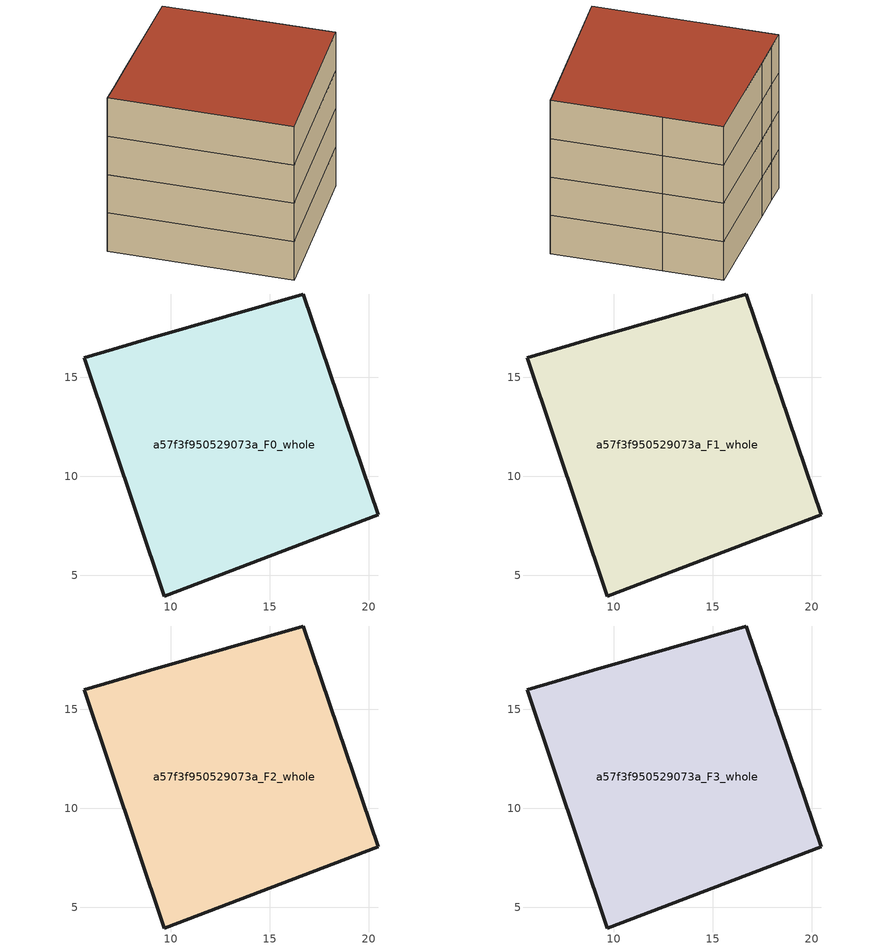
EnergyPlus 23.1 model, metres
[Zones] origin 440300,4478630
a57f3f950529073a_F0_whole
 floor ground (EU_floor_Construction): 16.69,19.21 18.03,15.26 20.49,8.07 9.68,3.96 5.63,16 7.11,16.41 8.97,16.96 z0
 wall outside (EU_wall_Construction): 20.49,8.07 18.03,15.26 16.69,19.21 8.97,16.96 7.11,16.41 5.63,16 9.68,3.96 20.49,8.07 z0:3
a57f3f950529073a_F1_whole
 floor to a57f3f950529073a_F0_whole (EU_floor_Construction): 16.69,19.21 18.03,15.26 20.49,8.07 9.68,3.96 5.63,16 7.11,16.41 8.97,16.96 z3
 wall outside (EU_wall_Construction): 20.49,8.07 18.03,15.26 16.69,19.21 8.97,16.96 7.11,16.41 5.63,16 9.68,3.96 20.49,8.07 z3:6
a57f3f950529073a_F2_whole
 floor to a57f3f950529073a_F1_whole (EU_floor_Construction): 16.69,19.21 18.03,15.26 20.49,8.07 9.68,3.96 5.63,16 7.11,16.41 8.97,16.96 z6
 wall outside (EU_wall_Construction): 20.49,8.07 18.03,15.26 16.69,19.21 8.97,16.96 7.11,16.41 5.63,16 9.68,3.96 20.49,8.07 z6:9
a57f3f950529073a_F3_whole
 floor to a57f3f950529073a_F2_whole (EU_floor_Construction): 16.69,19.21 18.03,15.26 20.49,8.07 9.68,3.96 5.63,16 7.11,16.41 8.97,16.96 z9
 wall outside (EU_wall_Construction): 20.49,8.07 18.03,15.26 16.69,19.21 8.97,16.96 7.11,16.41 5.63,16 9.68,3.96 20.49,8.07 z9:12
 roof outside (EU_roof_Construction): 20.49,8.07 18.03,15.26 16.69,19.21 8.97,16.96 7.11,16.41 5.63,16 9.68,3.96 z12
[Building]
EU S2 Campaign: North Axis=0; Terrain=City; Solar Distribution=FullExterior
[Site:Location]
Madrid: Latitude=40.5; Longitude=-3.5; Time Zone=1; Elevation=609
[SizingPeriod:WeatherFileDays]
AnnualSizingPeriod: Begin Month=1; Begin Day of Month=1; End Month=12; End Day of Month=31; Day of Week for Start Day=Monday; Use Weather File Daylight Saving Period=No; Use Weather File Rain and Snow Indicators=No
[MATERIAL]
EU_InternalMass_Material: Roughness=MediumRough; Thickness=0.1; Conductivity=1; Density=1800; Specific Heat=900; Thermal Absorptance=0.9; Solar Absorptance=0.7; Visible Absorptance=0.7
[MATERIAL:NOMASS] Roughness=MediumRough; Thermal Absorptance=0.9; Solar Absorptance=0.7; Visible Absorptance=0.7
Name | Thermal Resistance
EU_wall_NoMass | 1.60022
EU_roof_NoMass | 1.57597
EU_floor_NoMass | 0.470652
[CONSTRUCTION]
EU_wall_Construction: EU_wall_NoMass
EU_roof_Construction: EU_roof_NoMass
EU_floor_Construction: EU_floor_NoMass
EU_InternalMass_Construction: EU_InternalMass_Material
[ZONE] Type=1; Multiplier=1; Ceiling Height=autocalculate; Floor Area=autocalculate; Part of Total Floor Area=Yes
Name | Volume
a57f3f950529073a_F0_whole | 423.085
a57f3f950529073a_F1_whole; a57f3f950529073a_F2_whole; a57f3f950529073a_F3_whole | 423.084
[INTERNALMASS] Construction=EU_InternalMass_Construction; Surface Area=141.028
Name | Zone or ZoneList
a57f3f950529073a_F0_whole_EU_InternalMass | a57f3f950529073a_F0_whole
a57f3f950529073a_F1_whole_EU_InternalMass | a57f3f950529073a_F1_whole
a57f3f950529073a_F2_whole_EU_InternalMass | a57f3f950529073a_F2_whole
a57f3f950529073a_F3_whole_EU_InternalMass | a57f3f950529073a_F3_whole
[OTHEREQUIPMENT] Fuel Type=Electricity; Design Level Calculation Method=Watts/Area; Power per Zone Floor Area=1; Fraction Latent=0; Fraction Radiant=0; Fraction Lost=0; Carbon Dioxide Generation Rate=0; EndUse Subcategory=EU_Step8_InternalGains
Name | Zone or ZoneList or Space or SpaceList | Schedule
EU_Step8_InternalGain_a57f3f950529073a_F0_whole_f000 | a57f3f950529073a_F0_whole | EU_Step8_GainSchedule_a57f3f950529073a_F0_whole_f000
EU_Step8_InternalGain_a57f3f950529073a_F1_whole_f000 | a57f3f950529073a_F1_whole | EU_Step8_GainSchedule_a57f3f950529073a_F1_whole_f000
EU_Step8_InternalGain_a57f3f950529073a_F2_whole_f000 | a57f3f950529073a_F2_whole | EU_Step8_GainSchedule_a57f3f950529073a_F2_whole_f000
EU_Step8_InternalGain_a57f3f950529073a_F3_whole_f000 | a57f3f950529073a_F3_whole | EU_Step8_GainSchedule_a57f3f950529073a_F3_whole_f000
[ZONEVENTILATION:DESIGNFLOWRATE] Schedule=EU_AlwaysOn; Design Flow Rate Calculation Method=AirChanges/Hour; Air Changes per Hour=0.480704; Ventilation Type=Natural; Fan Pressure Rise=0; Fan Total Efficiency=1; Constant Term Coefficient=1; Temperature Term Coefficient=0; Velocity Term Coefficient=0; Velocity Squared Term Coefficient=0; Minimum Indoor Temperature=-100; Maximum Indoor Temperature=100; Delta Temperature=-100; Minimum Outdoor Temperature=-100; Maximum Outdoor Temperature=100; Maximum Wind Speed=40
Name | Zone or ZoneList or Space or SpaceList
EU_ConstantAir_a57f3f950529073a_F0_whole | a57f3f950529073a_F0_whole
EU_ConstantAir_a57f3f950529073a_F1_whole | a57f3f950529073a_F1_whole
EU_ConstantAir_a57f3f950529073a_F2_whole | a57f3f950529073a_F2_whole
EU_ConstantAir_a57f3f950529073a_F3_whole | a57f3f950529073a_F3_whole
[HVACTEMPLATE:THERMOSTAT] Constant Heating Setpoint=20; Constant Cooling Setpoint=50
EU_HeatOnly_a57f3f950529073a_F0_whole; EU_HeatOnly_a57f3f950529073a_F1_whole; EU_HeatOnly_a57f3f950529073a_F2_whole; EU_HeatOnly_a57f3f950529073a_F3_whole
[HVACTEMPLATE:ZONE:IDEALLOADSAIRSYSTEM] System Availability Schedule=EU_AlwaysOn; Maximum Heating Supply Air Temperature=50; Minimum Cooling Supply Air Temperature=13; Maximum Heating Supply Air Humidity Ratio=0.0156; Minimum Cooling Supply Air Humidity Ratio=0.0077; Heating Limit=NoLimit; Cooling Limit=NoLimit; Heating Availability Schedule=EU_AlwaysOn; Cooling Availability Schedule=EU_CoolingOff; Dehumidification Control Type=ConstantSensibleHeatRatio; Cooling Sensible Heat Ratio=0.7; Dehumidification Setpoint=60; Humidification Control Type=None; Humidification Setpoint=30; Outdoor Air Method=None; Outdoor Air Flow Rate per Person=0.00944; Outdoor Air Flow Rate per Zone Floor Area=0; Outdoor Air Flow Rate per Zone=0; Demand Controlled Ventilation Type=None; Outdoor Air Economizer Type=NoEconomizer; Heat Recovery Type=None; Sensible Heat Recovery Effectiveness=0.7; Latent Heat Recovery Effectiveness=0.65
Name | Template Thermostat
a57f3f950529073a_F0_whole | EU_HeatOnly_a57f3f950529073a_F0_whole
a57f3f950529073a_F1_whole | EU_HeatOnly_a57f3f950529073a_F1_whole
a57f3f950529073a_F2_whole | EU_HeatOnly_a57f3f950529073a_F2_whole
a57f3f950529073a_F3_whole | EU_HeatOnly_a57f3f950529073a_F3_whole
[SIZING:ZONE] Zone Cooling Design Supply Air Temperature Input Method=SupplyAirTemperature; Zone Cooling Design Supply Air Temperature=13; Zone Heating Design Supply Air Temperature Input Method=SupplyAirTemperature; Zone Heating Design Supply Air Temperature=50; Zone Cooling Design Supply Air Humidity Ratio=0.008; Zone Heating Design Supply Air Humidity Ratio=0.008; Cooling Design Air Flow Method=DesignDay; Cooling Design Air Flow Rate=0; Cooling Minimum Air Flow per Zone Floor Area=0.000762; Cooling Minimum Air Flow=0; Cooling Minimum Air Flow Fraction=0.2; Heating Design Air Flow Method=DesignDay; Heating Design Air Flow Rate=0; Heating Maximum Air Flow per Zone Floor Area=0.002032; Heating Maximum Air Flow=0.141576; Heating Maximum Air Flow Fraction=0.3; Account for Dedicated Outdoor Air System=No; Dedicated Outdoor Air System Control Strategy=NeutralSupplyAir; Dedicated Outdoor Air Low Setpoint Temperature for Design=autosize; Dedicated Outdoor Air High Setpoint Temperature for Design=autosize; Zone Load Sizing Method=Sensible Load Only No Latent Load; Zone Latent Cooling Design Supply Air Humidity Ratio Input Method=HumidityRatioDifference; Zone Cooling Design Supply Air Humidity Ratio Difference=0.005; Zone Latent Heating Design Supply Air Humidity Ratio Input Method=HumidityRatioDifference; Zone Humidification Design Supply Air Humidity Ratio Difference=0.005
a57f3f950529073a_F0_whole; a57f3f950529073a_F1_whole; a57f3f950529073a_F2_whole; a57f3f950529073a_F3_whole
[SCHEDULE:CONSTANT]
Name | Hourly Value
EU_AlwaysOn | 1
EU_CoolingOff | 0
[SCHEDULE:FILE] Column Number=1; Rows to Skip at Top=0; Number of Hours of Data=8760; Column Separator=Comma; Interpolate to Timestep=No; Minutes per Item=60; Adjust Schedule for Daylight Savings=Yes
Name | File
EU_Step8_GainSchedule_a57f3f950529073a_F0_whole_f000 | C:\Users\o_iseri\Desktop\OpenUBEM\openubem\outputs\eu_evidence\EU-11\ES-MAD-BERRUGUETE\idfs\a57f3f950529073a\a57f3f950529073a_F0_whole_f000_gain.csv
EU_Step8_GainSchedule_a57f3f950529073a_F1_whole_f000 | C:\Users\o_iseri\Desktop\OpenUBEM\openubem\outputs\eu_evidence\EU-11\ES-MAD-BERRUGUETE\idfs\a57f3f950529073a\a57f3f950529073a_F1_whole_f000_gain.csv
EU_Step8_GainSchedule_a57f3f950529073a_F2_whole_f000 | C:\Users\o_iseri\Desktop\OpenUBEM\openubem\outputs\eu_evidence\EU-11\ES-MAD-BERRUGUETE\idfs\a57f3f950529073a\a57f3f950529073a_F2_whole_f000_gain.csv
EU_Step8_GainSchedule_a57f3f950529073a_F3_whole_f000 | C:\Users\o_iseri\Desktop\OpenUBEM\openubem\outputs\eu_evidence\EU-11\ES-MAD-BERRUGUETE\idfs\a57f3f950529073a\a57f3f950529073a_F3_whole_f000_gain.csv
